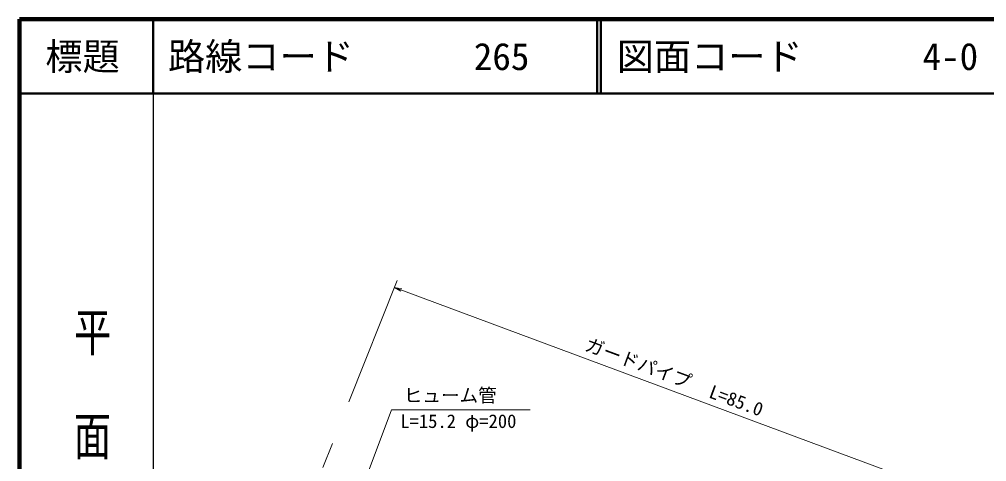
# Model space of a CAD drawing. Units: millimetres, scale not verified. Extents: x 40000 to 680000, y 20000 to 380000.
# Drawn here: x 40000 to 170142, y 320425 to 380000 of the extents above; entities that cross this region are included whole.
import ezdxf
from ezdxf.enums import TextEntityAlignment as Align

# ---------------------------------------------------------------- set-up
doc = ezdxf.new("R2010")
doc.units = ezdxf.units.MM
doc.header["$LTSCALE"] = 1000
doc.linetypes.add('CHAIN', pattern=[18.5, 12, -1.5, 3.5, -1.5])
for name, color, linetype, lineweight in [('M-BGD', 7, 'Continuous', 13), ('M-STR-HTXT', 7, 'Continuous', 13), ('M-TTL', 2, 'Continuous', 140), ('M-TTL-BAND', 7, 'Continuous', 25), ('M-TTL-LINE', 7, 'Continuous', 50)]:
    doc.layers.add(name, color=color, linetype=linetype, lineweight=lineweight)
doc.layers.add('M-TTL-TXT', color=7, linetype='Continuous')
doc.styles.add('@ＭＳ ゴシック', font='')
doc.styles.add('ＭＳ ゴシック', font='')
doc.styles.get('@ＭＳ ゴシック').set_extended_font_data('@MS Gothic')
doc.styles.get('ＭＳ ゴシック').set_extended_font_data('MS Gothic')

# ---------------------------------------------------------------- blocks, each defined once
blk = doc.blocks.new('open_arrow')
at = {"color": 0, "linetype": 'Continuous', "lineweight": -2}
blk.add_lwpolyline([(7.5, 1.25), (0, 0), (7.5, -1.25)], dxfattribs=at)

msp = doc.modelspace()

# ---------------------------------------------------------------- linework, layer by layer
at = {"layer": 'M-BGD', "linetype": 'CHAIN'}
msp.add_line((62271, 272673), (82508, 323815), dxfattribs=at)
at = {"layer": 'M-STR-HTXT'}
for p, q in [((84348, 328464), (90820, 344818)), ((161618, 317420), (90452, 343888))]:
    msp.add_line(p, q, dxfattribs=at)
msp.add_lwpolyline([(80745, 302493), (90048, 327395), (108713, 327395)], dxfattribs=at)
at = {"layer": 'M-TTL'}
for p, q in [((40000, 380000), (40000, 20000)), ((680000, 380000), (40000, 380000))]:
    msp.add_line(p, q, dxfattribs=at)
at = {"layer": 'M-TTL-BAND'}
msp.add_line((58000, 370000), (58000, 20000), dxfattribs=at)
at = {"layer": 'M-TTL-LINE'}
for p, q in [((58000, 380000), (58000, 370000)), ((117750, 380000), (117750, 370000)), ((118250, 380000), (118250, 370000)), ((40000, 370000), (680000, 370000))]:
    msp.add_line(p, q, dxfattribs=at)

# ---------------------------------------------------------------- block references
at = {"layer": 'M-STR-HTXT', "xscale": 133, "yscale": 133, "rotation": 339.6}
msp.add_blockref('open_arrow', (90452, 343888), dxfattribs=at)

# ---------------------------------------------------------------- texts
at = {"layer": 'M-STR-HTXT', "style": 'ＭＳ ゴシック'}
for s, p in [('ガードパイプ', (122779, 332337)), ('L=85.0', (135952, 327282))]:
    msp.add_text(s, height=1833, rotation=339.583, dxfattribs=at).set_placement(p, align=Align.BOTTOM_CENTER)
for s, p in [('ヒューム管', (97974, 327895)), ('L=15.2 φ=200', (99066, 324414))]:
    msp.add_text(s, height=1833, dxfattribs=at).set_placement(p, align=Align.BOTTOM_CENTER)
at = {"layer": 'M-TTL-BAND', "style": '@ＭＳ ゴシック', "width": 1.4}
msp.add_text('平  面  図', height=3666, rotation=270, dxfattribs=at).set_placement((49777, 306475), align=Align.MIDDLE_RIGHT)
at = {"layer": 'M-TTL-TXT', "style": 'ＭＳ ゴシック'}
msp.add_text('標題', height=3666, dxfattribs=at).set_placement((48500, 375000), align=Align.MIDDLE_CENTER)
for s, p in [('路線コード', (60000, 375000)), ('265', (101142, 375000)), ('図面コード', (120380, 375000)), ('4-0', (161521, 375000))]:
    msp.add_text(s, height=3666, dxfattribs=at).set_placement(p, align=Align.MIDDLE_LEFT)

doc.saveas('drawing.dxf')
